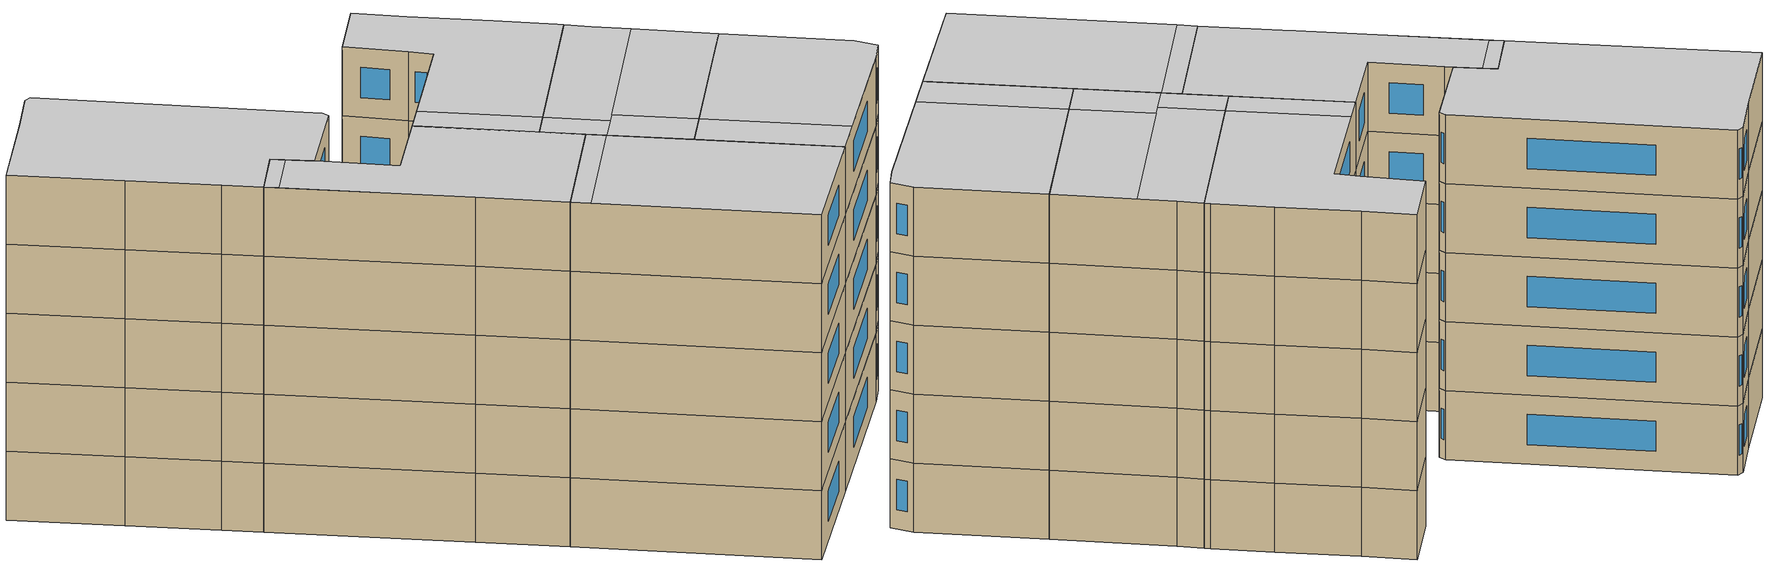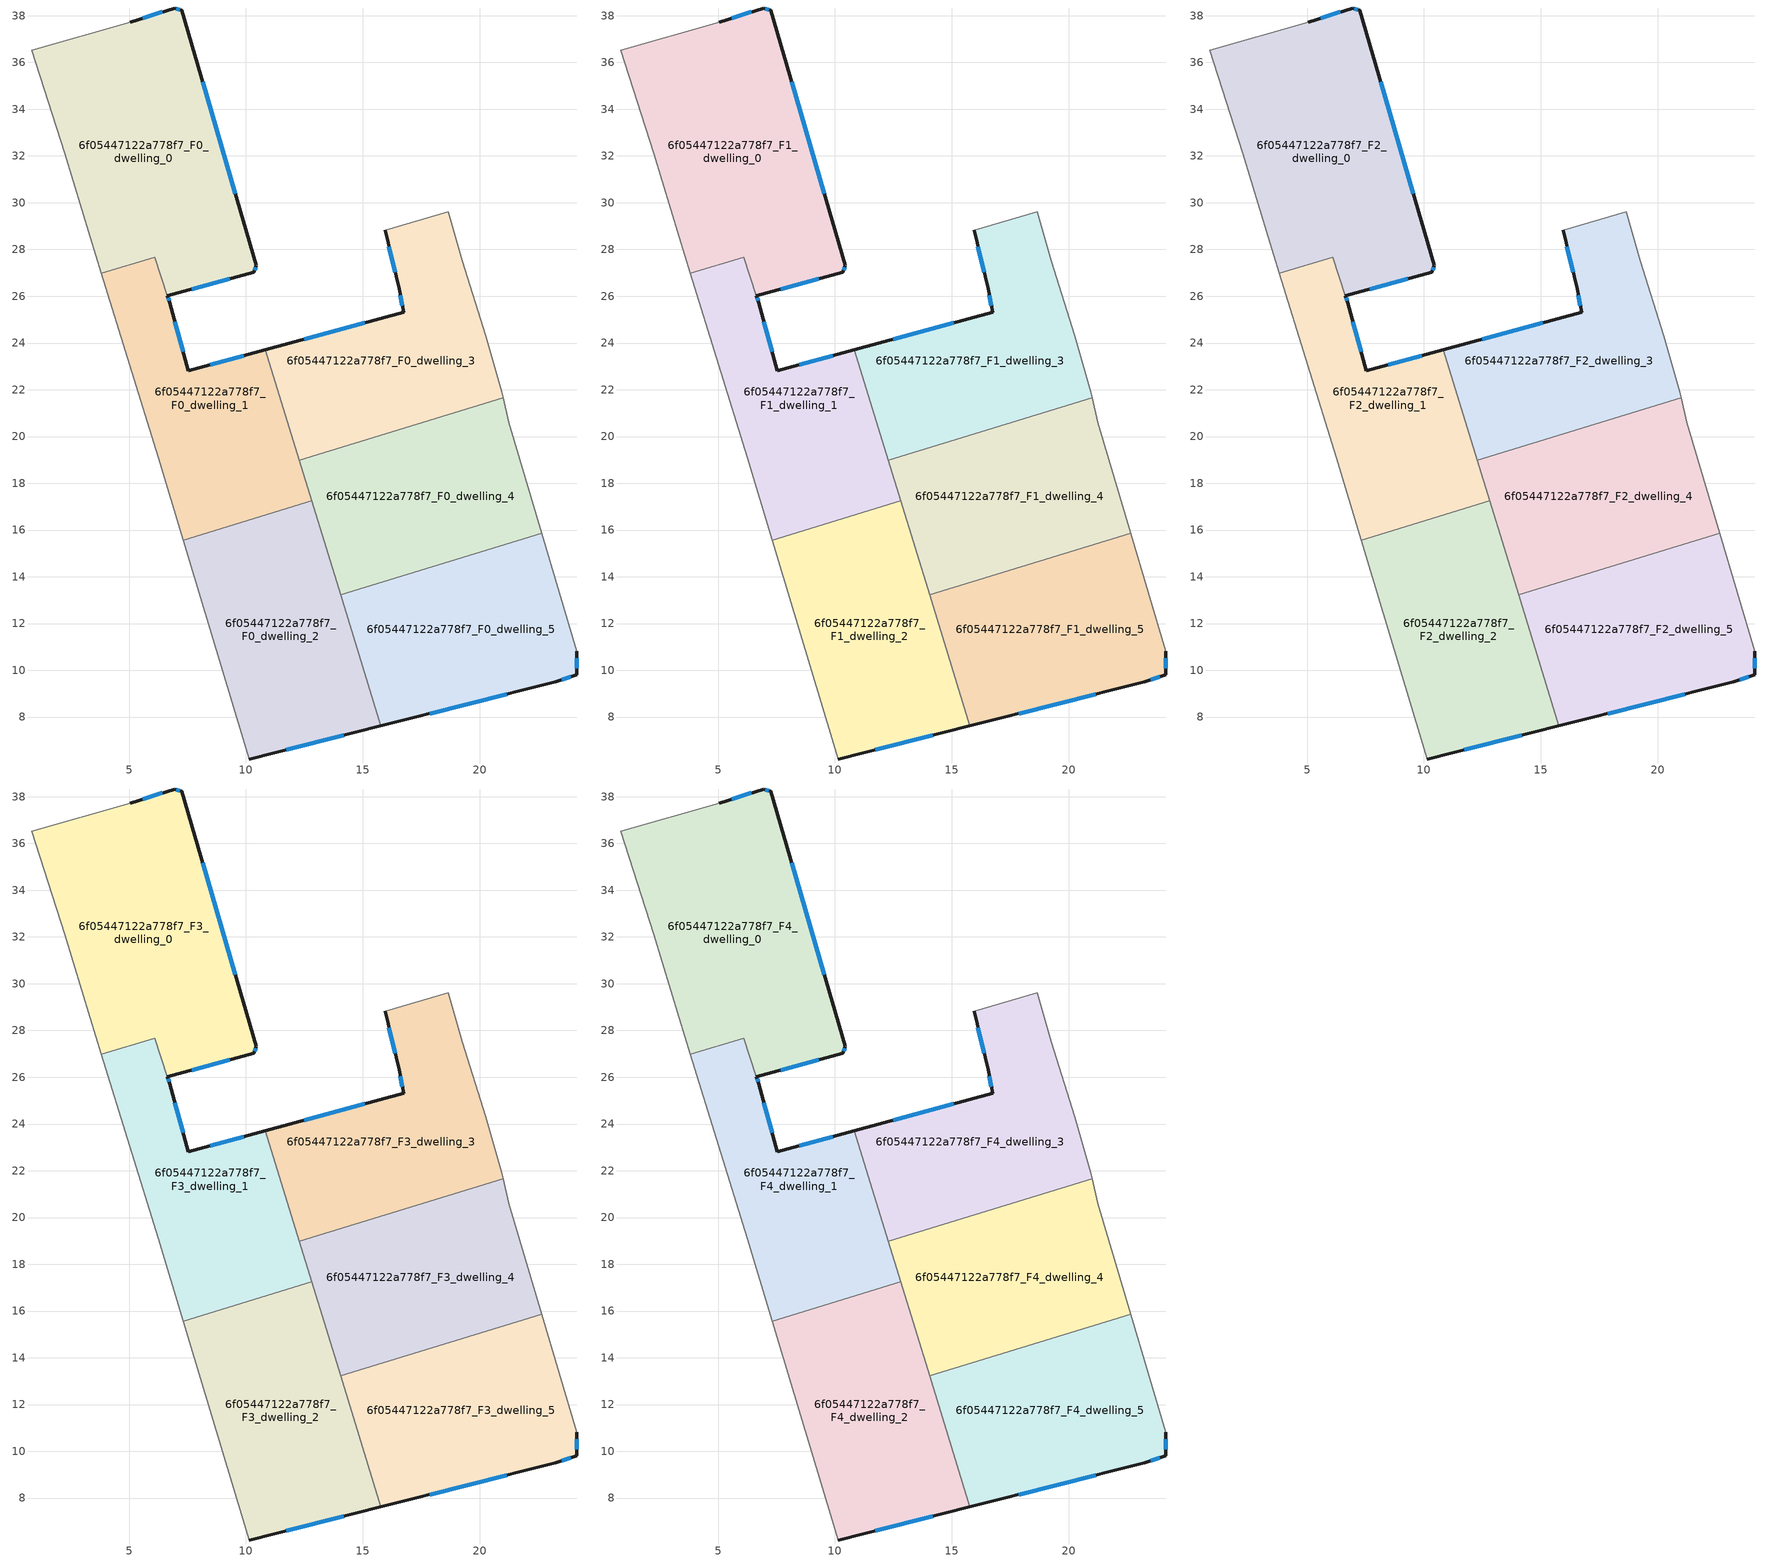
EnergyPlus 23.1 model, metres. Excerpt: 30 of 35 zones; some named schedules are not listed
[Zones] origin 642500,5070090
6f05447122a778f7_F0_dwelling_0
 floor ground (EU_floor_Construction): 7.25,38.23 10.45,27.32 10.34,27.02 6.64,26.02 6.1,27.67 3.82,26.98 3.34,28.52 2.24,32.13 0.84,36.53 5.05,37.73 6.95,38.33 z0
 wall outside (EU_wall_Construction): 6.64,26.02 10.34,27.02 10.45,27.32 7.25,38.23 6.95,38.33 5.05,37.73 z0:3
 wall adiabatic (EU_wall_Construction): 5.05,37.73 0.84,36.53 2.24,32.13 3.34,28.52 3.82,26.98 z0:3
 wall to 6f05447122a778f7_F0_dwelling_1 (EU_wall_Construction): 6.1,27.67 6.64,26.02 / 3.82,26.98 6.09,27.67 z0:3
 window (EU_Window_Construction): 6.41,38.16 5.58,37.9 / 7.16,38.26 7.03,38.3 / 9.55,30.38 8.14,35.17 / 10.37,27.11 10.42,27.24 / 7.68,26.3 9.31,26.74 z0.84:2.16
6f05447122a778f7_F0_dwelling_1
 floor ground (EU_floor_Construction): 10.84,23.71 12.82,17.26 7.31,15.57 6.24,19.12 3.82,26.98 6.09,27.67 6.74,25.72 7.54,22.82 z0
 wall outside (EU_wall_Construction): 10.84,23.71 7.54,22.82 6.74,25.72 6.65,26.02 z0:3
 wall to 6f05447122a778f7_F0_dwelling_2 (EU_wall_Construction): 7.31,15.57 12.82,17.26 z0:3
 wall adiabatic (EU_wall_Construction): 3.82,26.98 6.24,19.12 7.31,15.57 z0:3
 wall to 6f05447122a778f7_F0_dwelling_3 (EU_wall_Construction): 12.29,18.99 10.84,23.71 z0:3
 wall to 6f05447122a778f7_F0_dwelling_4 (EU_wall_Construction): 12.82,17.26 12.29,18.99 z0:3
 window (EU_Window_Construction): 9.91,23.46 8.47,23.07 / 6.71,25.8 6.67,25.93 / 7.32,23.63 6.97,24.91 z0.84:2.16
6f05447122a778f7_F0_dwelling_2
 floor ground (EU_floor_Construction): 12.82,17.26 15.77,7.62 10.14,6.21 7.31,15.57 z0
 wall outside (EU_wall_Construction): 10.14,6.21 15.77,7.62 z0:3
 wall adiabatic (EU_wall_Construction): 7.31,15.57 10.14,6.21 z0:3
 wall to 6f05447122a778f7_F0_dwelling_5 (EU_wall_Construction): 15.77,7.62 14.05,13.23 z0:3
 wall to 6f05447122a778f7_F0_dwelling_4 (EU_wall_Construction): 14.05,13.23 12.82,17.26 z0:3
 window (EU_Window_Construction): 11.72,6.6 14.19,7.23 z0.84:2.16
6f05447122a778f7_F0_dwelling_3
 floor ground (EU_floor_Construction): 18.65,29.62 19.25,27.52 20.25,24.32 20.95,21.91 21.01,21.67 12.29,18.99 10.84,23.71 16.75,25.32 16.55,26.32 15.95,28.82 z0
 wall outside (EU_wall_Construction): 15.95,28.82 16.55,26.32 16.75,25.32 10.84,23.71 z0:3
 wall adiabatic (EU_wall_Construction): 21.01,21.67 20.95,21.91 20.25,24.32 19.25,27.52 18.65,29.62 15.95,28.82 z0:3
 wall to 6f05447122a778f7_F0_dwelling_4 (EU_wall_Construction): 12.29,18.99 21.01,21.67 z0:3
 window (EU_Window_Construction): 15.09,24.87 12.49,24.16 / 16.61,26.04 16.69,25.6 / 16.12,28.12 16.38,27.02 z0.84:2.16
6f05447122a778f7_F0_dwelling_4
 floor ground (EU_floor_Construction): 21.01,21.67 21.25,20.61 22.65,15.87 14.05,13.23 12.29,18.99 z0
 wall adiabatic (EU_wall_Construction): 22.65,15.87 21.25,20.61 21.01,21.67 z0:3
 wall to 6f05447122a778f7_F0_dwelling_5 (EU_wall_Construction): 14.05,13.23 22.65,15.87 z0:3
6f05447122a778f7_F0_dwelling_5
 floor ground (EU_floor_Construction): 22.65,15.87 24.15,10.81 24.15,9.8 23.25,9.5 15.77,7.62 14.05,13.23 z0
 wall outside (EU_wall_Construction): 15.77,7.62 23.25,9.5 24.15,9.8 24.15,10.81 z0:3
 wall adiabatic (EU_wall_Construction): 24.15,10.81 22.65,15.87 z0:3
 window (EU_Window_Construction): 17.87,8.15 21.15,8.98 / 24.15,10.09 24.15,10.53 / 23.5,9.59 23.9,9.72 z0.84:2.16
6f05447122a778f7_F1_dwelling_0
 floor to 6f05447122a778f7_F0_dwelling_0 (EU_floor_Construction): 7.25,38.23 10.45,27.32 10.34,27.02 6.64,26.02 6.1,27.67 3.82,26.98 3.34,28.52 2.24,32.13 0.84,36.53 5.05,37.73 6.95,38.33 z3
 wall outside (EU_wall_Construction): 6.64,26.02 10.34,27.02 10.45,27.32 7.25,38.23 6.95,38.33 5.05,37.73 z3:6
 wall adiabatic (EU_wall_Construction): 5.05,37.73 0.84,36.53 2.24,32.13 3.34,28.52 3.82,26.98 z3:6
 wall to 6f05447122a778f7_F1_dwelling_1 (EU_wall_Construction): 6.1,27.67 6.64,26.02 / 3.82,26.98 6.09,27.67 z3:6
 window (EU_Window_Construction): 6.41,38.16 5.58,37.9 / 7.16,38.26 7.03,38.3 / 9.55,30.38 8.14,35.17 / 10.37,27.11 10.42,27.24 / 7.68,26.3 9.31,26.74 z3.84:5.16
6f05447122a778f7_F1_dwelling_1
 floor to 6f05447122a778f7_F0_dwelling_1 (EU_floor_Construction): 10.84,23.71 12.82,17.26 7.31,15.57 6.24,19.12 3.82,26.98 6.1,27.67 6.65,26.02 6.74,25.72 7.54,22.82 z3
 wall outside (EU_wall_Construction): 10.84,23.71 7.54,22.82 6.74,25.72 6.65,26.02 z3:6
 wall to 6f05447122a778f7_F1_dwelling_2 (EU_wall_Construction): 7.31,15.57 12.82,17.26 z3:6
 wall adiabatic (EU_wall_Construction): 3.82,26.98 6.24,19.12 7.31,15.57 z3:6
 wall to 6f05447122a778f7_F1_dwelling_3 (EU_wall_Construction): 12.29,18.99 10.84,23.71 z3:6
 wall to 6f05447122a778f7_F1_dwelling_4 (EU_wall_Construction): 12.82,17.26 12.29,18.99 z3:6
 window (EU_Window_Construction): 9.91,23.46 8.47,23.07 / 6.71,25.8 6.67,25.93 / 7.32,23.63 6.97,24.91 z3.84:5.16
6f05447122a778f7_F1_dwelling_2
 floor to 6f05447122a778f7_F0_dwelling_2 (EU_floor_Construction): 12.82,17.26 15.77,7.62 10.14,6.21 7.31,15.57 z3
 wall outside (EU_wall_Construction): 10.14,6.21 15.77,7.62 z3:6
 wall adiabatic (EU_wall_Construction): 7.31,15.57 10.14,6.21 z3:6
 wall to 6f05447122a778f7_F1_dwelling_5 (EU_wall_Construction): 15.77,7.62 14.05,13.23 z3:6
 wall to 6f05447122a778f7_F1_dwelling_4 (EU_wall_Construction): 14.05,13.23 12.82,17.26 z3:6
 window (EU_Window_Construction): 11.72,6.6 14.19,7.23 z3.84:5.16
6f05447122a778f7_F1_dwelling_3
 floor to 6f05447122a778f7_F0_dwelling_3 (EU_floor_Construction): 18.65,29.62 19.25,27.52 20.25,24.32 20.95,21.91 21.01,21.67 12.29,18.99 10.84,23.71 16.75,25.32 16.55,26.32 15.95,28.82 z3
 wall outside (EU_wall_Construction): 15.95,28.82 16.55,26.32 16.75,25.32 10.84,23.71 z3:6
 wall adiabatic (EU_wall_Construction): 21.01,21.67 20.95,21.91 20.25,24.32 19.25,27.52 18.65,29.62 15.95,28.82 z3:6
 wall to 6f05447122a778f7_F1_dwelling_4 (EU_wall_Construction): 12.29,18.99 21.01,21.67 z3:6
 window (EU_Window_Construction): 15.09,24.87 12.49,24.16 / 16.61,26.04 16.69,25.6 / 16.12,28.12 16.38,27.02 z3.84:5.16
6f05447122a778f7_F1_dwelling_4
 floor to 6f05447122a778f7_F0_dwelling_4 (EU_floor_Construction): 21.01,21.67 21.25,20.61 22.65,15.87 14.05,13.23 12.29,18.99 z3
 wall adiabatic (EU_wall_Construction): 22.65,15.87 21.25,20.61 21.01,21.67 z3:6
 wall to 6f05447122a778f7_F1_dwelling_5 (EU_wall_Construction): 14.05,13.23 22.65,15.87 z3:6
6f05447122a778f7_F1_dwelling_5
 floor to 6f05447122a778f7_F0_dwelling_5 (EU_floor_Construction): 22.65,15.87 24.15,10.81 24.15,9.8 23.25,9.5 15.77,7.62 14.05,13.23 z3
 wall outside (EU_wall_Construction): 15.77,7.62 23.25,9.5 24.15,9.8 24.15,10.81 z3:6
 wall adiabatic (EU_wall_Construction): 24.15,10.81 22.65,15.87 z3:6
 window (EU_Window_Construction): 17.87,8.15 21.15,8.98 / 24.15,10.09 24.15,10.53 / 23.5,9.59 23.9,9.72 z3.84:5.16
6f05447122a778f7_F2_dwelling_0
 floor to 6f05447122a778f7_F1_dwelling_0 (EU_floor_Construction): 7.25,38.23 10.45,27.32 10.34,27.02 6.64,26.02 6.1,27.67 3.82,26.98 3.34,28.52 2.24,32.13 0.84,36.53 5.05,37.73 6.95,38.33 z6
 wall outside (EU_wall_Construction): 6.64,26.02 10.34,27.02 10.45,27.32 7.25,38.23 6.95,38.33 5.05,37.73 z6:9
 wall adiabatic (EU_wall_Construction): 5.05,37.73 0.84,36.53 2.24,32.13 3.34,28.52 3.82,26.98 z6:9
 wall to 6f05447122a778f7_F2_dwelling_1 (EU_wall_Construction): 6.1,27.67 6.64,26.02 / 3.82,26.98 6.09,27.67 z6:9
 window (EU_Window_Construction): 6.41,38.16 5.58,37.9 / 7.16,38.26 7.03,38.3 / 9.55,30.38 8.14,35.17 / 10.37,27.11 10.42,27.24 / 7.68,26.3 9.31,26.74 z6.84:8.16
6f05447122a778f7_F2_dwelling_1
 floor to 6f05447122a778f7_F1_dwelling_1 (EU_floor_Construction): 10.84,23.71 12.82,17.26 7.31,15.57 6.24,19.12 3.82,26.98 6.1,27.67 6.65,26.02 6.74,25.72 7.54,22.82 z6
 wall outside (EU_wall_Construction): 10.84,23.71 7.54,22.82 6.74,25.72 6.65,26.02 z6:9
 wall to 6f05447122a778f7_F2_dwelling_2 (EU_wall_Construction): 7.31,15.57 12.82,17.26 z6:9
 wall adiabatic (EU_wall_Construction): 3.82,26.98 6.24,19.12 7.31,15.57 z6:9
 wall to 6f05447122a778f7_F2_dwelling_3 (EU_wall_Construction): 12.29,18.99 10.84,23.71 z6:9
 wall to 6f05447122a778f7_F2_dwelling_4 (EU_wall_Construction): 12.82,17.26 12.29,18.99 z6:9
 window (EU_Window_Construction): 9.91,23.46 8.47,23.07 / 6.71,25.8 6.67,25.93 / 7.32,23.63 6.97,24.91 z6.84:8.16
6f05447122a778f7_F2_dwelling_2
 floor to 6f05447122a778f7_F1_dwelling_2 (EU_floor_Construction): 12.82,17.26 15.77,7.62 10.14,6.21 7.31,15.57 z6
 wall outside (EU_wall_Construction): 10.14,6.21 15.77,7.62 z6:9
 wall adiabatic (EU_wall_Construction): 7.31,15.57 10.14,6.21 z6:9
 wall to 6f05447122a778f7_F2_dwelling_5 (EU_wall_Construction): 15.77,7.62 14.05,13.23 z6:9
 wall to 6f05447122a778f7_F2_dwelling_4 (EU_wall_Construction): 14.05,13.23 12.82,17.26 z6:9
 window (EU_Window_Construction): 11.72,6.6 14.19,7.23 z6.84:8.16
6f05447122a778f7_F2_dwelling_3
 floor to 6f05447122a778f7_F1_dwelling_3 (EU_floor_Construction): 18.65,29.62 19.25,27.52 20.25,24.32 20.95,21.91 21.01,21.67 12.29,18.99 10.84,23.71 16.75,25.32 16.55,26.32 15.95,28.82 z6
 wall outside (EU_wall_Construction): 15.95,28.82 16.55,26.32 16.75,25.32 10.84,23.71 z6:9
 wall adiabatic (EU_wall_Construction): 21.01,21.67 20.95,21.91 20.25,24.32 19.25,27.52 18.65,29.62 15.95,28.82 z6:9
 wall to 6f05447122a778f7_F2_dwelling_4 (EU_wall_Construction): 12.29,18.99 21.01,21.67 z6:9
 window (EU_Window_Construction): 15.09,24.87 12.49,24.16 / 16.61,26.04 16.69,25.6 / 16.12,28.12 16.38,27.02 z6.84:8.16
6f05447122a778f7_F2_dwelling_4
 floor to 6f05447122a778f7_F1_dwelling_4 (EU_floor_Construction): 21.01,21.67 21.25,20.61 22.65,15.87 14.05,13.23 12.29,18.99 z6
 wall adiabatic (EU_wall_Construction): 22.65,15.87 21.25,20.61 21.01,21.67 z6:9
 wall to 6f05447122a778f7_F2_dwelling_5 (EU_wall_Construction): 14.05,13.23 22.65,15.87 z6:9
6f05447122a778f7_F2_dwelling_5
 floor to 6f05447122a778f7_F1_dwelling_5 (EU_floor_Construction): 22.65,15.87 24.15,10.81 24.15,9.8 23.25,9.5 15.77,7.62 14.05,13.23 z6
 wall outside (EU_wall_Construction): 15.77,7.62 23.25,9.5 24.15,9.8 24.15,10.81 z6:9
 wall adiabatic (EU_wall_Construction): 24.15,10.81 22.65,15.87 z6:9
 window (EU_Window_Construction): 17.87,8.15 21.15,8.98 / 24.15,10.09 24.15,10.53 / 23.5,9.59 23.9,9.72 z6.84:8.16
6f05447122a778f7_F3_dwelling_0
 floor to 6f05447122a778f7_F2_dwelling_0 (EU_floor_Construction): 7.25,38.23 10.45,27.32 10.34,27.02 6.64,26.02 6.1,27.67 3.82,26.98 3.34,28.52 2.24,32.13 0.84,36.53 5.05,37.73 6.95,38.33 z9
 wall outside (EU_wall_Construction): 6.64,26.02 10.34,27.02 10.45,27.32 7.25,38.23 6.95,38.33 5.05,37.73 z9:12
 wall adiabatic (EU_wall_Construction): 5.05,37.73 0.84,36.53 2.24,32.13 3.34,28.52 3.82,26.98 z9:12
 wall to 6f05447122a778f7_F3_dwelling_1 (EU_wall_Construction): 6.1,27.67 6.64,26.02 / 3.82,26.98 6.09,27.67 z9:12
 window (EU_Window_Construction): 6.41,38.16 5.58,37.9 / 7.16,38.26 7.03,38.3 / 9.55,30.38 8.14,35.17 / 10.37,27.11 10.42,27.24 / 7.68,26.3 9.31,26.74 z9.84:11.16
6f05447122a778f7_F3_dwelling_1
 floor to 6f05447122a778f7_F2_dwelling_1 (EU_floor_Construction): 10.84,23.71 12.82,17.26 7.31,15.57 6.24,19.12 3.82,26.98 6.1,27.67 6.65,26.02 6.74,25.72 7.54,22.82 z9
 wall outside (EU_wall_Construction): 10.84,23.71 7.54,22.82 6.74,25.72 6.65,26.02 z9:12
 wall to 6f05447122a778f7_F3_dwelling_2 (EU_wall_Construction): 7.31,15.57 12.82,17.26 z9:12
 wall adiabatic (EU_wall_Construction): 3.82,26.98 6.24,19.12 7.31,15.57 z9:12
 wall to 6f05447122a778f7_F3_dwelling_3 (EU_wall_Construction): 12.29,18.99 10.84,23.71 z9:12
 wall to 6f05447122a778f7_F3_dwelling_4 (EU_wall_Construction): 12.82,17.26 12.29,18.99 z9:12
 window (EU_Window_Construction): 9.91,23.46 8.47,23.07 / 6.71,25.8 6.67,25.93 / 7.32,23.63 6.97,24.91 z9.84:11.16
6f05447122a778f7_F3_dwelling_2
 floor to 6f05447122a778f7_F2_dwelling_2 (EU_floor_Construction): 12.82,17.26 15.77,7.62 10.14,6.21 7.31,15.57 z9
 wall outside (EU_wall_Construction): 10.14,6.21 15.77,7.62 z9:12
 wall adiabatic (EU_wall_Construction): 7.31,15.57 10.14,6.21 z9:12
 wall to 6f05447122a778f7_F3_dwelling_5 (EU_wall_Construction): 15.77,7.62 14.05,13.23 z9:12
 wall to 6f05447122a778f7_F3_dwelling_4 (EU_wall_Construction): 14.05,13.23 12.82,17.26 z9:12
 window (EU_Window_Construction): 11.72,6.6 14.19,7.23 z9.84:11.16
6f05447122a778f7_F3_dwelling_3
 floor to 6f05447122a778f7_F2_dwelling_3 (EU_floor_Construction): 18.65,29.62 19.25,27.52 20.25,24.32 20.95,21.91 21.01,21.67 12.29,18.99 10.84,23.71 16.75,25.32 16.55,26.32 15.95,28.82 z9
 wall outside (EU_wall_Construction): 15.95,28.82 16.55,26.32 16.75,25.32 10.84,23.71 z9:12
 wall adiabatic (EU_wall_Construction): 21.01,21.67 20.95,21.91 20.25,24.32 19.25,27.52 18.65,29.62 15.95,28.82 z9:12
 wall to 6f05447122a778f7_F3_dwelling_4 (EU_wall_Construction): 12.29,18.99 21.01,21.67 z9:12
 window (EU_Window_Construction): 15.09,24.87 12.49,24.16 / 16.61,26.04 16.69,25.6 / 16.12,28.12 16.38,27.02 z9.84:11.16
6f05447122a778f7_F3_dwelling_4
 floor to 6f05447122a778f7_F2_dwelling_4 (EU_floor_Construction): 21.01,21.67 21.25,20.61 22.65,15.87 14.05,13.23 12.29,18.99 z9
 wall adiabatic (EU_wall_Construction): 22.65,15.87 21.25,20.61 21.01,21.67 z9:12
 wall to 6f05447122a778f7_F3_dwelling_5 (EU_wall_Construction): 14.05,13.23 22.65,15.87 z9:12
6f05447122a778f7_F3_dwelling_5
 floor to 6f05447122a778f7_F2_dwelling_5 (EU_floor_Construction): 22.65,15.87 24.15,10.81 24.15,9.8 23.25,9.5 15.77,7.62 14.05,13.23 z9
 wall outside (EU_wall_Construction): 15.77,7.62 23.25,9.5 24.15,9.8 24.15,10.81 z9:12
 wall adiabatic (EU_wall_Construction): 24.15,10.81 22.65,15.87 z9:12
 window (EU_Window_Construction): 17.87,8.15 21.15,8.98 / 24.15,10.09 24.15,10.53 / 23.5,9.59 23.9,9.72 z9.84:11.16
6f05447122a778f7_F4_dwelling_0
 floor to 6f05447122a778f7_F3_dwelling_0 (EU_floor_Construction): 7.25,38.23 10.45,27.32 10.34,27.02 6.64,26.02 6.1,27.67 3.82,26.98 3.34,28.52 2.24,32.13 0.84,36.53 5.05,37.73 6.95,38.33 z12
 wall outside (EU_wall_Construction): 6.64,26.02 10.34,27.02 10.45,27.32 7.25,38.23 6.95,38.33 5.05,37.73 z12:15
 wall adiabatic (EU_wall_Construction): 5.05,37.73 0.84,36.53 2.24,32.13 3.34,28.52 3.82,26.98 z12:15
 wall to 6f05447122a778f7_F4_dwelling_1 (EU_wall_Construction): 6.1,27.67 6.64,26.02 / 3.82,26.98 6.09,27.67 z12:15
 window (EU_Window_Construction): 6.41,38.16 5.58,37.9 / 7.16,38.26 7.03,38.3 / 9.55,30.38 8.14,35.17 / 10.37,27.11 10.42,27.24 / 7.68,26.3 9.31,26.74 z12.84:14.16
 ceiling to 6f05447122a778f7_F5_dwelling_0 (EU_floor_Construction): 10.34,27.02 10.45,27.32 7.25,38.23 6.95,38.33 5.05,37.73 0.84,36.53 2.24,32.13 3.34,28.52 3.82,26.98 6.1,27.67 6.64,26.02 z15
6f05447122a778f7_F4_dwelling_1
 floor to 6f05447122a778f7_F3_dwelling_1 (EU_floor_Construction): 10.84,23.71 12.82,17.26 7.31,15.57 6.24,19.12 3.82,26.98 6.1,27.67 6.65,26.02 6.74,25.72 7.54,22.82 z12
 wall outside (EU_wall_Construction): 10.84,23.71 7.54,22.82 6.74,25.72 6.65,26.02 z12:15
 wall to 6f05447122a778f7_F4_dwelling_2 (EU_wall_Construction): 7.31,15.57 12.82,17.26 z12:15
 wall adiabatic (EU_wall_Construction): 3.82,26.98 6.24,19.12 7.31,15.57 z12:15
 wall to 6f05447122a778f7_F4_dwelling_3 (EU_wall_Construction): 12.29,18.99 10.84,23.71 z12:15
 wall to 6f05447122a778f7_F4_dwelling_4 (EU_wall_Construction): 12.82,17.26 12.29,18.99 z12:15
 window (EU_Window_Construction): 9.91,23.46 8.47,23.07 / 6.71,25.8 6.67,25.93 / 7.32,23.63 6.97,24.91 z12.84:14.16
 ceiling to 6f05447122a778f7_F5_dwelling_2 (EU_floor_Construction): 12.82,17.26 10.84,23.71 7.54,22.82 6.74,25.72 6.28,27.1 4,26.4 6.21,19.22 6.24,19.12 7.31,15.57 z15
 ceiling to 6f05447122a778f7_F5_dwelling_0 (EU_floor_Construction): 6.28,27.1 6.1,27.67 3.82,26.98 4,26.4 z15
6f05447122a778f7_F4_dwelling_2
 floor to 6f05447122a778f7_F3_dwelling_2 (EU_floor_Construction): 12.82,17.26 15.77,7.62 10.14,6.21 7.31,15.57 z12
 wall outside (EU_wall_Construction): 10.14,6.21 15.77,7.62 z12:15
 wall adiabatic (EU_wall_Construction): 7.31,15.57 10.14,6.21 z12:15
 wall to 6f05447122a778f7_F4_dwelling_5 (EU_wall_Construction): 15.77,7.62 14.05,13.23 z12:15
 wall to 6f05447122a778f7_F4_dwelling_4 (EU_wall_Construction): 14.05,13.23 12.82,17.26 z12:15
 window (EU_Window_Construction): 11.72,6.6 14.19,7.23 z12.84:14.16
 ceiling to 6f05447122a778f7_F5_dwelling_4 (EU_floor_Construction): 15.77,7.62 13.06,16.48 7.55,14.79 10.14,6.21 z15
 ceiling to 6f05447122a778f7_F5_dwelling_2 (EU_floor_Construction): 13.06,16.48 12.82,17.26 7.31,15.57 7.55,14.79 z15
6f05447122a778f7_F4_dwelling_3
 floor to 6f05447122a778f7_F3_dwelling_3 (EU_floor_Construction): 18.65,29.62 19.25,27.52 20.25,24.32 20.95,21.91 21.01,21.67 12.29,18.99 10.84,23.71 16.75,25.32 16.55,26.32 15.95,28.82 z12
 wall outside (EU_wall_Construction): 15.95,28.82 16.55,26.32 16.75,25.32 10.84,23.71 z12:15
 wall adiabatic (EU_wall_Construction): 21.01,21.67 20.95,21.91 20.25,24.32 19.25,27.52 18.65,29.62 15.95,28.82 z12:15
 wall to 6f05447122a778f7_F4_dwelling_4 (EU_wall_Construction): 12.29,18.99 21.01,21.67 z12:15
 window (EU_Window_Construction): 15.09,24.87 12.49,24.16 / 16.61,26.04 16.69,25.6 / 16.12,28.12 16.38,27.02 z12.84:14.16
 ceiling to 6f05447122a778f7_F5_dwelling_1 (EU_floor_Construction): 21.01,21.66 20.95,21.91 20.25,24.32 19.25,27.52 18.65,29.62 15.95,28.82 16.55,26.32 16.75,25.32 12.04,24.04 13.48,19.35 z15
 ceiling to 6f05447122a778f7_F5_dwelling_2 (EU_floor_Construction): 13.48,19.35 12.04,24.04 10.84,23.71 12.29,18.99 z15
6f05447122a778f7_F4_dwelling_4
 floor to 6f05447122a778f7_F3_dwelling_4 (EU_floor_Construction): 21.01,21.67 21.25,20.61 22.65,15.87 14.05,13.23 12.29,18.99 z12
 wall adiabatic (EU_wall_Construction): 22.65,15.87 21.25,20.61 21.01,21.67 z12:15
 wall to 6f05447122a778f7_F4_dwelling_5 (EU_wall_Construction): 14.05,13.23 22.65,15.87 z12:15
 ceiling to 6f05447122a778f7_F5_dwelling_3 (EU_floor_Construction): 22.65,15.87 21.69,19.12 14.72,16.99 15.71,13.74 z15
 ceiling to 6f05447122a778f7_F5_dwelling_1 (EU_floor_Construction): 21.69,19.12 21.25,20.61 21.01,21.66 13.48,19.35 14.25,16.84 z15
 ceiling to 6f05447122a778f7_F5_dwelling_2 (EU_floor_Construction): 14.25,16.84 13.48,19.35 12.29,18.99 13.06,16.48 z15
 ceiling adiabatic (EU_roof_Construction): 15.71,13.74 14.72,16.99 13.06,16.48 14.05,13.23 z15
6f05447122a778f7_F4_dwelling_5
 floor to 6f05447122a778f7_F3_dwelling_5 (EU_floor_Construction): 22.65,15.87 24.15,10.81 24.15,9.8 23.25,9.5 15.77,7.62 14.05,13.23 z12
 wall outside (EU_wall_Construction): 15.77,7.62 23.25,9.5 24.15,9.8 24.15,10.81 z12:15
 wall adiabatic (EU_wall_Construction): 24.15,10.81 22.65,15.87 z12:15
 window (EU_Window_Construction): 17.87,8.15 21.15,8.98 / 24.15,10.09 24.15,10.53 / 23.5,9.59 23.9,9.72 z12.84:14.16
 ceiling to 6f05447122a778f7_F5_dwelling_3 (EU_floor_Construction): 23.25,9.5 24.15,9.8 24.15,10.81 22.65,15.87 15.71,13.74 17.46,8.05 z15
 ceiling to 6f05447122a778f7_F5_dwelling_4 (EU_floor_Construction): 17.46,8.05 15.71,13.74 14.05,13.23 15.77,7.62 z15
[Building]
EU S2 Campaign: North Axis=0; Terrain=City; Solar Distribution=FullExterior
[Site:Location]
Lyon-Bron: Latitude=45.75; Longitude=5; Time Zone=1; Elevation=198
[SizingPeriod:WeatherFileDays]
AnnualSizingPeriod: Begin Month=1; Begin Day of Month=1; End Month=12; End Day of Month=31; Day of Week for Start Day=Monday; Use Weather File Daylight Saving Period=No; Use Weather File Rain and Snow Indicators=No
[MATERIAL]
EU_InternalMass_Material: Roughness=MediumRough; Thickness=0.1; Conductivity=1; Density=1800; Specific Heat=900; Thermal Absorptance=0.9; Solar Absorptance=0.7; Visible Absorptance=0.7
[MATERIAL:NOMASS] Roughness=MediumRough; Thermal Absorptance=0.9; Solar Absorptance=0.7; Visible Absorptance=0.7
Name | Thermal Resistance
EU_wall_NoMass | 0.776494
EU_roof_NoMass | 0.486893
EU_floor_NoMass | 0.421597
[WINDOWMATERIAL:SIMPLEGLAZINGSYSTEM]
EU_Window_SimpleGlazing: UFactor=4.24961; Solar Heat Gain Coefficient=0.83; Visible Transmittance=0.83
[CONSTRUCTION]
EU_wall_Construction: EU_wall_NoMass
EU_roof_Construction: EU_roof_NoMass
EU_floor_Construction: EU_floor_NoMass
EU_Window_Construction: EU_Window_SimpleGlazing
EU_InternalMass_Construction: EU_InternalMass_Material
[ZONE] Type=1; Multiplier=1; Ceiling Height=autocalculate; Floor Area=autocalculate; Part of Total Floor Area=Yes
Name | Volume
6f05447122a778f7_F0_dwelling_0; 6f05447122a778f7_F1_dwelling_0; 6f05447122a778f7_F2_dwelling_0; 6f05447122a778f7_F3_dwelling_0; 6f05447122a778f7_F4_dwelling_0 | 216.76
6f05447122a778f7_F0_dwelling_1 | 154.07
6f05447122a778f7_F1_dwelling_1; 6f05447122a778f7_F2_dwelling_1; 6f05447122a778f7_F3_dwelling_1; 6f05447122a778f7_F4_dwelling_1 | 154.084
6f05447122a778f7_F0_dwelling_2; 6f05447122a778f7_F1_dwelling_2; 6f05447122a778f7_F2_dwelling_2; 6f05447122a778f7_F3_dwelling_2; 6f05447122a778f7_F4_dwelling_2 | 172.174
6f05447122a778f7_F0_dwelling_3; 6f05447122a778f7_F1_dwelling_3; 6f05447122a778f7_F2_dwelling_3; 6f05447122a778f7_F3_dwelling_3; 6f05447122a778f7_F4_dwelling_3 | 163.307
6f05447122a778f7_F0_dwelling_4; 6f05447122a778f7_F1_dwelling_4; 6f05447122a778f7_F2_dwelling_4; 6f05447122a778f7_F3_dwelling_4; 6f05447122a778f7_F4_dwelling_4 | 163.281
6f05447122a778f7_F0_dwelling_5; 6f05447122a778f7_F1_dwelling_5; 6f05447122a778f7_F2_dwelling_5; 6f05447122a778f7_F3_dwelling_5; 6f05447122a778f7_F4_dwelling_5 | 163.319
[INTERNALMASS] Construction=EU_InternalMass_Construction
Name | Zone or ZoneList | Surface Area
6f05447122a778f7_F0_dwelling_0_EU_InternalMass | 6f05447122a778f7_F0_dwelling_0 | 72.2529
6f05447122a778f7_F0_dwelling_1_EU_InternalMass | 6f05447122a778f7_F0_dwelling_1 | 51.3618
6f05447122a778f7_F0_dwelling_2_EU_InternalMass | 6f05447122a778f7_F0_dwelling_2 | 57.3912
6f05447122a778f7_F0_dwelling_3_EU_InternalMass | 6f05447122a778f7_F0_dwelling_3 | 54.4361
6f05447122a778f7_F0_dwelling_4_EU_InternalMass | 6f05447122a778f7_F0_dwelling_4 | 54.4268
6f05447122a778f7_F0_dwelling_5_EU_InternalMass | 6f05447122a778f7_F0_dwelling_5 | 54.4398
6f05447122a778f7_F1_dwelling_0_EU_InternalMass | 6f05447122a778f7_F1_dwelling_0 | 72.2529
6f05447122a778f7_F1_dwelling_1_EU_InternalMass | 6f05447122a778f7_F1_dwelling_1 | 51.3618
6f05447122a778f7_F1_dwelling_2_EU_InternalMass | 6f05447122a778f7_F1_dwelling_2 | 57.3912
6f05447122a778f7_F1_dwelling_3_EU_InternalMass | 6f05447122a778f7_F1_dwelling_3 | 54.4361
6f05447122a778f7_F1_dwelling_4_EU_InternalMass | 6f05447122a778f7_F1_dwelling_4 | 54.4268
6f05447122a778f7_F1_dwelling_5_EU_InternalMass | 6f05447122a778f7_F1_dwelling_5 | 54.4398
6f05447122a778f7_F2_dwelling_0_EU_InternalMass | 6f05447122a778f7_F2_dwelling_0 | 72.2529
6f05447122a778f7_F2_dwelling_1_EU_InternalMass | 6f05447122a778f7_F2_dwelling_1 | 51.3618
6f05447122a778f7_F2_dwelling_2_EU_InternalMass | 6f05447122a778f7_F2_dwelling_2 | 57.3912
6f05447122a778f7_F2_dwelling_3_EU_InternalMass | 6f05447122a778f7_F2_dwelling_3 | 54.4361
6f05447122a778f7_F2_dwelling_4_EU_InternalMass | 6f05447122a778f7_F2_dwelling_4 | 54.4268
6f05447122a778f7_F2_dwelling_5_EU_InternalMass | 6f05447122a778f7_F2_dwelling_5 | 54.4398
6f05447122a778f7_F3_dwelling_0_EU_InternalMass | 6f05447122a778f7_F3_dwelling_0 | 72.2529
6f05447122a778f7_F3_dwelling_1_EU_InternalMass | 6f05447122a778f7_F3_dwelling_1 | 51.3618
6f05447122a778f7_F3_dwelling_2_EU_InternalMass | 6f05447122a778f7_F3_dwelling_2 | 57.3912
6f05447122a778f7_F3_dwelling_3_EU_InternalMass | 6f05447122a778f7_F3_dwelling_3 | 54.4361
6f05447122a778f7_F3_dwelling_4_EU_InternalMass | 6f05447122a778f7_F3_dwelling_4 | 54.4268
6f05447122a778f7_F3_dwelling_5_EU_InternalMass | 6f05447122a778f7_F3_dwelling_5 | 54.4398
6f05447122a778f7_F4_dwelling_0_EU_InternalMass | 6f05447122a778f7_F4_dwelling_0 | 72.2529
6f05447122a778f7_F4_dwelling_1_EU_InternalMass | 6f05447122a778f7_F4_dwelling_1 | 51.3618
6f05447122a778f7_F4_dwelling_2_EU_InternalMass | 6f05447122a778f7_F4_dwelling_2 | 57.3912
6f05447122a778f7_F4_dwelling_3_EU_InternalMass | 6f05447122a778f7_F4_dwelling_3 | 54.4361
6f05447122a778f7_F4_dwelling_4_EU_InternalMass | 6f05447122a778f7_F4_dwelling_4 | 54.4268
6f05447122a778f7_F4_dwelling_5_EU_InternalMass | 6f05447122a778f7_F4_dwelling_5 | 54.4398
[OTHEREQUIPMENT] Fuel Type=Electricity; Design Level Calculation Method=Watts/Area; Power per Zone Floor Area=1; Fraction Latent=0; Fraction Radiant=0; Fraction Lost=0; Carbon Dioxide Generation Rate=0; EndUse Subcategory=EU_Step8_InternalGains
Name | Zone or ZoneList or Space or SpaceList | Schedule
EU_Step8_InternalGain_6f05447122a778f7_F0_dwelling_0_f000 | 6f05447122a778f7_F0_dwelling_0 | EU_Step8_GainSchedule_6f05447122a778f7_F0_dwelling_0_f000
EU_Step8_InternalGain_6f05447122a778f7_F0_dwelling_1_f000 | 6f05447122a778f7_F0_dwelling_1 | EU_Step8_GainSchedule_6f05447122a778f7_F0_dwelling_1_f000
EU_Step8_InternalGain_6f05447122a778f7_F0_dwelling_2_f000 | 6f05447122a778f7_F0_dwelling_2 | EU_Step8_GainSchedule_6f05447122a778f7_F0_dwelling_2_f000
EU_Step8_InternalGain_6f05447122a778f7_F0_dwelling_3_f000 | 6f05447122a778f7_F0_dwelling_3 | EU_Step8_GainSchedule_6f05447122a778f7_F0_dwelling_3_f000
EU_Step8_InternalGain_6f05447122a778f7_F0_dwelling_4_f000 | 6f05447122a778f7_F0_dwelling_4 | EU_Step8_GainSchedule_6f05447122a778f7_F0_dwelling_4_f000
EU_Step8_InternalGain_6f05447122a778f7_F0_dwelling_5_f000 | 6f05447122a778f7_F0_dwelling_5 | EU_Step8_GainSchedule_6f05447122a778f7_F0_dwelling_5_f000
EU_Step8_InternalGain_6f05447122a778f7_F1_dwelling_0_f000 | 6f05447122a778f7_F1_dwelling_0 | EU_Step8_GainSchedule_6f05447122a778f7_F1_dwelling_0_f000
EU_Step8_InternalGain_6f05447122a778f7_F1_dwelling_1_f000 | 6f05447122a778f7_F1_dwelling_1 | EU_Step8_GainSchedule_6f05447122a778f7_F1_dwelling_1_f000
EU_Step8_InternalGain_6f05447122a778f7_F1_dwelling_2_f000 | 6f05447122a778f7_F1_dwelling_2 | EU_Step8_GainSchedule_6f05447122a778f7_F1_dwelling_2_f000
EU_Step8_InternalGain_6f05447122a778f7_F1_dwelling_3_f000 | 6f05447122a778f7_F1_dwelling_3 | EU_Step8_GainSchedule_6f05447122a778f7_F1_dwelling_3_f000
EU_Step8_InternalGain_6f05447122a778f7_F1_dwelling_4_f000 | 6f05447122a778f7_F1_dwelling_4 | EU_Step8_GainSchedule_6f05447122a778f7_F1_dwelling_4_f000
EU_Step8_InternalGain_6f05447122a778f7_F1_dwelling_5_f000 | 6f05447122a778f7_F1_dwelling_5 | EU_Step8_GainSchedule_6f05447122a778f7_F1_dwelling_5_f000
EU_Step8_InternalGain_6f05447122a778f7_F2_dwelling_0_f000 | 6f05447122a778f7_F2_dwelling_0 | EU_Step8_GainSchedule_6f05447122a778f7_F2_dwelling_0_f000
EU_Step8_InternalGain_6f05447122a778f7_F2_dwelling_1_f000 | 6f05447122a778f7_F2_dwelling_1 | EU_Step8_GainSchedule_6f05447122a778f7_F2_dwelling_1_f000
EU_Step8_InternalGain_6f05447122a778f7_F2_dwelling_2_f000 | 6f05447122a778f7_F2_dwelling_2 | EU_Step8_GainSchedule_6f05447122a778f7_F2_dwelling_2_f000
EU_Step8_InternalGain_6f05447122a778f7_F2_dwelling_3_f000 | 6f05447122a778f7_F2_dwelling_3 | EU_Step8_GainSchedule_6f05447122a778f7_F2_dwelling_3_f000
EU_Step8_InternalGain_6f05447122a778f7_F2_dwelling_4_f000 | 6f05447122a778f7_F2_dwelling_4 | EU_Step8_GainSchedule_6f05447122a778f7_F2_dwelling_4_f000
EU_Step8_InternalGain_6f05447122a778f7_F2_dwelling_5_f000 | 6f05447122a778f7_F2_dwelling_5 | EU_Step8_GainSchedule_6f05447122a778f7_F2_dwelling_5_f000
EU_Step8_InternalGain_6f05447122a778f7_F3_dwelling_0_f000 | 6f05447122a778f7_F3_dwelling_0 | EU_Step8_GainSchedule_6f05447122a778f7_F3_dwelling_0_f000
EU_Step8_InternalGain_6f05447122a778f7_F3_dwelling_1_f000 | 6f05447122a778f7_F3_dwelling_1 | EU_Step8_GainSchedule_6f05447122a778f7_F3_dwelling_1_f000
EU_Step8_InternalGain_6f05447122a778f7_F3_dwelling_2_f000 | 6f05447122a778f7_F3_dwelling_2 | EU_Step8_GainSchedule_6f05447122a778f7_F3_dwelling_2_f000
EU_Step8_InternalGain_6f05447122a778f7_F3_dwelling_3_f000 | 6f05447122a778f7_F3_dwelling_3 | EU_Step8_GainSchedule_6f05447122a778f7_F3_dwelling_3_f000
EU_Step8_InternalGain_6f05447122a778f7_F3_dwelling_4_f000 | 6f05447122a778f7_F3_dwelling_4 | EU_Step8_GainSchedule_6f05447122a778f7_F3_dwelling_4_f000
EU_Step8_InternalGain_6f05447122a778f7_F3_dwelling_5_f000 | 6f05447122a778f7_F3_dwelling_5 | EU_Step8_GainSchedule_6f05447122a778f7_F3_dwelling_5_f000
EU_Step8_InternalGain_6f05447122a778f7_F4_dwelling_0_f000 | 6f05447122a778f7_F4_dwelling_0 | EU_Step8_GainSchedule_6f05447122a778f7_F4_dwelling_0_f000
EU_Step8_InternalGain_6f05447122a778f7_F4_dwelling_1_f000 | 6f05447122a778f7_F4_dwelling_1 | EU_Step8_GainSchedule_6f05447122a778f7_F4_dwelling_1_f000
EU_Step8_InternalGain_6f05447122a778f7_F4_dwelling_2_f000 | 6f05447122a778f7_F4_dwelling_2 | EU_Step8_GainSchedule_6f05447122a778f7_F4_dwelling_2_f000
EU_Step8_InternalGain_6f05447122a778f7_F4_dwelling_3_f000 | 6f05447122a778f7_F4_dwelling_3 | EU_Step8_GainSchedule_6f05447122a778f7_F4_dwelling_3_f000
EU_Step8_InternalGain_6f05447122a778f7_F4_dwelling_4_f000 | 6f05447122a778f7_F4_dwelling_4 | EU_Step8_GainSchedule_6f05447122a778f7_F4_dwelling_4_f000
EU_Step8_InternalGain_6f05447122a778f7_F4_dwelling_5_f000 | 6f05447122a778f7_F4_dwelling_5 | EU_Step8_GainSchedule_6f05447122a778f7_F4_dwelling_5_f000
[ZONEVENTILATION:DESIGNFLOWRATE] Schedule=EU_AlwaysOn; Design Flow Rate Calculation Method=AirChanges/Hour; Air Changes per Hour=0.693814; Ventilation Type=Natural; Fan Pressure Rise=0; Fan Total Efficiency=1; Constant Term Coefficient=1; Temperature Term Coefficient=0; Velocity Term Coefficient=0; Velocity Squared Term Coefficient=0; Minimum Indoor Temperature=-100; Maximum Indoor Temperature=100; Delta Temperature=-100; Minimum Outdoor Temperature=-100; Maximum Outdoor Temperature=100; Maximum Wind Speed=40
Name | Zone or ZoneList or Space or SpaceList
EU_ConstantAir_6f05447122a778f7_F0_dwelling_0 | 6f05447122a778f7_F0_dwelling_0
EU_ConstantAir_6f05447122a778f7_F0_dwelling_1 | 6f05447122a778f7_F0_dwelling_1
EU_ConstantAir_6f05447122a778f7_F0_dwelling_2 | 6f05447122a778f7_F0_dwelling_2
EU_ConstantAir_6f05447122a778f7_F0_dwelling_3 | 6f05447122a778f7_F0_dwelling_3
EU_ConstantAir_6f05447122a778f7_F0_dwelling_4 | 6f05447122a778f7_F0_dwelling_4
EU_ConstantAir_6f05447122a778f7_F0_dwelling_5 | 6f05447122a778f7_F0_dwelling_5
EU_ConstantAir_6f05447122a778f7_F1_dwelling_0 | 6f05447122a778f7_F1_dwelling_0
EU_ConstantAir_6f05447122a778f7_F1_dwelling_1 | 6f05447122a778f7_F1_dwelling_1
EU_ConstantAir_6f05447122a778f7_F1_dwelling_2 | 6f05447122a778f7_F1_dwelling_2
EU_ConstantAir_6f05447122a778f7_F1_dwelling_3 | 6f05447122a778f7_F1_dwelling_3
EU_ConstantAir_6f05447122a778f7_F1_dwelling_4 | 6f05447122a778f7_F1_dwelling_4
EU_ConstantAir_6f05447122a778f7_F1_dwelling_5 | 6f05447122a778f7_F1_dwelling_5
EU_ConstantAir_6f05447122a778f7_F2_dwelling_0 | 6f05447122a778f7_F2_dwelling_0
EU_ConstantAir_6f05447122a778f7_F2_dwelling_1 | 6f05447122a778f7_F2_dwelling_1
EU_ConstantAir_6f05447122a778f7_F2_dwelling_2 | 6f05447122a778f7_F2_dwelling_2
EU_ConstantAir_6f05447122a778f7_F2_dwelling_3 | 6f05447122a778f7_F2_dwelling_3
EU_ConstantAir_6f05447122a778f7_F2_dwelling_4 | 6f05447122a778f7_F2_dwelling_4
EU_ConstantAir_6f05447122a778f7_F2_dwelling_5 | 6f05447122a778f7_F2_dwelling_5
EU_ConstantAir_6f05447122a778f7_F3_dwelling_0 | 6f05447122a778f7_F3_dwelling_0
EU_ConstantAir_6f05447122a778f7_F3_dwelling_1 | 6f05447122a778f7_F3_dwelling_1
EU_ConstantAir_6f05447122a778f7_F3_dwelling_2 | 6f05447122a778f7_F3_dwelling_2
EU_ConstantAir_6f05447122a778f7_F3_dwelling_3 | 6f05447122a778f7_F3_dwelling_3
EU_ConstantAir_6f05447122a778f7_F3_dwelling_4 | 6f05447122a778f7_F3_dwelling_4
EU_ConstantAir_6f05447122a778f7_F3_dwelling_5 | 6f05447122a778f7_F3_dwelling_5
EU_ConstantAir_6f05447122a778f7_F4_dwelling_0 | 6f05447122a778f7_F4_dwelling_0
EU_ConstantAir_6f05447122a778f7_F4_dwelling_1 | 6f05447122a778f7_F4_dwelling_1
EU_ConstantAir_6f05447122a778f7_F4_dwelling_2 | 6f05447122a778f7_F4_dwelling_2
EU_ConstantAir_6f05447122a778f7_F4_dwelling_3 | 6f05447122a778f7_F4_dwelling_3
EU_ConstantAir_6f05447122a778f7_F4_dwelling_4 | 6f05447122a778f7_F4_dwelling_4
EU_ConstantAir_6f05447122a778f7_F4_dwelling_5 | 6f05447122a778f7_F4_dwelling_5
[HVACTEMPLATE:ZONE:IDEALLOADSAIRSYSTEM] System Availability Schedule=EU_AlwaysOn; Maximum Heating Supply Air Temperature=50; Minimum Cooling Supply Air Temperature=13; Maximum Heating Supply Air Humidity Ratio=0.0156; Minimum Cooling Supply Air Humidity Ratio=0.0077; Heating Limit=NoLimit; Cooling Limit=NoLimit; Heating Availability Schedule=EU_AlwaysOn; Cooling Availability Schedule=EU_CoolingOff; Dehumidification Control Type=ConstantSensibleHeatRatio; Cooling Sensible Heat Ratio=0.7; Dehumidification Setpoint=60; Humidification Control Type=None; Humidification Setpoint=30; Outdoor Air Method=None; Outdoor Air Flow Rate per Person=0.00944; Outdoor Air Flow Rate per Zone Floor Area=0; Outdoor Air Flow Rate per Zone=0; Demand Controlled Ventilation Type=None; Outdoor Air Economizer Type=NoEconomizer; Heat Recovery Type=None; Sensible Heat Recovery Effectiveness=0.7; Latent Heat Recovery Effectiveness=0.65
Name | Template Thermostat
6f05447122a778f7_F0_dwelling_0 | EU_HeatOnly_6f05447122a778f7_F0_dwelling_0
6f05447122a778f7_F0_dwelling_1 | EU_HeatOnly_6f05447122a778f7_F0_dwelling_1
6f05447122a778f7_F0_dwelling_2 | EU_HeatOnly_6f05447122a778f7_F0_dwelling_2
6f05447122a778f7_F0_dwelling_3 | EU_HeatOnly_6f05447122a778f7_F0_dwelling_3
6f05447122a778f7_F0_dwelling_4 | EU_HeatOnly_6f05447122a778f7_F0_dwelling_4
6f05447122a778f7_F0_dwelling_5 | EU_HeatOnly_6f05447122a778f7_F0_dwelling_5
6f05447122a778f7_F1_dwelling_0 | EU_HeatOnly_6f05447122a778f7_F1_dwelling_0
6f05447122a778f7_F1_dwelling_1 | EU_HeatOnly_6f05447122a778f7_F1_dwelling_1
6f05447122a778f7_F1_dwelling_2 | EU_HeatOnly_6f05447122a778f7_F1_dwelling_2
6f05447122a778f7_F1_dwelling_3 | EU_HeatOnly_6f05447122a778f7_F1_dwelling_3
6f05447122a778f7_F1_dwelling_4 | EU_HeatOnly_6f05447122a778f7_F1_dwelling_4
6f05447122a778f7_F1_dwelling_5 | EU_HeatOnly_6f05447122a778f7_F1_dwelling_5
6f05447122a778f7_F2_dwelling_0 | EU_HeatOnly_6f05447122a778f7_F2_dwelling_0
6f05447122a778f7_F2_dwelling_1 | EU_HeatOnly_6f05447122a778f7_F2_dwelling_1
6f05447122a778f7_F2_dwelling_2 | EU_HeatOnly_6f05447122a778f7_F2_dwelling_2
6f05447122a778f7_F2_dwelling_3 | EU_HeatOnly_6f05447122a778f7_F2_dwelling_3
6f05447122a778f7_F2_dwelling_4 | EU_HeatOnly_6f05447122a778f7_F2_dwelling_4
6f05447122a778f7_F2_dwelling_5 | EU_HeatOnly_6f05447122a778f7_F2_dwelling_5
6f05447122a778f7_F3_dwelling_0 | EU_HeatOnly_6f05447122a778f7_F3_dwelling_0
6f05447122a778f7_F3_dwelling_1 | EU_HeatOnly_6f05447122a778f7_F3_dwelling_1
6f05447122a778f7_F3_dwelling_2 | EU_HeatOnly_6f05447122a778f7_F3_dwelling_2
6f05447122a778f7_F3_dwelling_3 | EU_HeatOnly_6f05447122a778f7_F3_dwelling_3
6f05447122a778f7_F3_dwelling_4 | EU_HeatOnly_6f05447122a778f7_F3_dwelling_4
6f05447122a778f7_F3_dwelling_5 | EU_HeatOnly_6f05447122a778f7_F3_dwelling_5
6f05447122a778f7_F4_dwelling_0 | EU_HeatOnly_6f05447122a778f7_F4_dwelling_0
6f05447122a778f7_F4_dwelling_1 | EU_HeatOnly_6f05447122a778f7_F4_dwelling_1
6f05447122a778f7_F4_dwelling_2 | EU_HeatOnly_6f05447122a778f7_F4_dwelling_2
6f05447122a778f7_F4_dwelling_3 | EU_HeatOnly_6f05447122a778f7_F4_dwelling_3
6f05447122a778f7_F4_dwelling_4 | EU_HeatOnly_6f05447122a778f7_F4_dwelling_4
6f05447122a778f7_F4_dwelling_5 | EU_HeatOnly_6f05447122a778f7_F4_dwelling_5
[SIZING:ZONE] Zone Cooling Design Supply Air Temperature Input Method=SupplyAirTemperature; Zone Cooling Design Supply Air Temperature=13; Zone Heating Design Supply Air Temperature Input Method=SupplyAirTemperature; Zone Heating Design Supply Air Temperature=50; Zone Cooling Design Supply Air Humidity Ratio=0.008; Zone Heating Design Supply Air Humidity Ratio=0.008; Cooling Design Air Flow Method=DesignDay; Cooling Design Air Flow Rate=0; Cooling Minimum Air Flow per Zone Floor Area=0.000762; Cooling Minimum Air Flow=0; Cooling Minimum Air Flow Fraction=0.2; Heating Design Air Flow Method=DesignDay; Heating Design Air Flow Rate=0; Heating Maximum Air Flow per Zone Floor Area=0.002032; Heating Maximum Air Flow=0.141576; Heating Maximum Air Flow Fraction=0.3; Account for Dedicated Outdoor Air System=No; Dedicated Outdoor Air System Control Strategy=NeutralSupplyAir; Dedicated Outdoor Air Low Setpoint Temperature for Design=autosize; Dedicated Outdoor Air High Setpoint Temperature for Design=autosize; Zone Load Sizing Method=Sensible Load Only No Latent Load; Zone Latent Cooling Design Supply Air Humidity Ratio Input Method=HumidityRatioDifference; Zone Cooling Design Supply Air Humidity Ratio Difference=0.005; Zone Latent Heating Design Supply Air Humidity Ratio Input Method=HumidityRatioDifference; Zone Humidification Design Supply Air Humidity Ratio Difference=0.005
6f05447122a778f7_F0_dwelling_0; 6f05447122a778f7_F0_dwelling_1; 6f05447122a778f7_F0_dwelling_2; 6f05447122a778f7_F0_dwelling_3; 6f05447122a778f7_F0_dwelling_4; 6f05447122a778f7_F0_dwelling_5; 6f05447122a778f7_F1_dwelling_0; 6f05447122a778f7_F1_dwelling_1; 6f05447122a778f7_F1_dwelling_2; 6f05447122a778f7_F1_dwelling_3; 6f05447122a778f7_F1_dwelling_4; 6f05447122a778f7_F1_dwelling_5; 6f05447122a778f7_F2_dwelling_0; 6f05447122a778f7_F2_dwelling_1; 6f05447122a778f7_F2_dwelling_2; 6f05447122a778f7_F2_dwelling_3; 6f05447122a778f7_F2_dwelling_4; 6f05447122a778f7_F2_dwelling_5; 6f05447122a778f7_F3_dwelling_0; 6f05447122a778f7_F3_dwelling_1; 6f05447122a778f7_F3_dwelling_2; 6f05447122a778f7_F3_dwelling_3; 6f05447122a778f7_F3_dwelling_4; 6f05447122a778f7_F3_dwelling_5; 6f05447122a778f7_F4_dwelling_0; 6f05447122a778f7_F4_dwelling_1; 6f05447122a778f7_F4_dwelling_2; 6f05447122a778f7_F4_dwelling_3; 6f05447122a778f7_F4_dwelling_4; 6f05447122a778f7_F4_dwelling_5
[SCHEDULE:FILE] Column Number=1; Rows to Skip at Top=0; Number of Hours of Data=8760; Column Separator=Comma; Interpolate to Timestep=No; Minutes per Item=60; Adjust Schedule for Daylight Savings=Yes
Name | File
EU_Step8_GainSchedule_6f05447122a778f7_F0_dwelling_0_f000 | ../../schedules/6f05447122a778f7/6f05447122a778f7_F0_dwelling_0_f000_gain.csv
EU_Step8_GainSchedule_6f05447122a778f7_F0_dwelling_1_f000 | ../../schedules/6f05447122a778f7/6f05447122a778f7_F0_dwelling_1_f000_gain.csv
EU_Step8_GainSchedule_6f05447122a778f7_F0_dwelling_2_f000 | ../../schedules/6f05447122a778f7/6f05447122a778f7_F0_dwelling_2_f000_gain.csv
EU_Step8_GainSchedule_6f05447122a778f7_F0_dwelling_3_f000 | ../../schedules/6f05447122a778f7/6f05447122a778f7_F0_dwelling_3_f000_gain.csv
EU_Step8_GainSchedule_6f05447122a778f7_F0_dwelling_4_f000 | ../../schedules/6f05447122a778f7/6f05447122a778f7_F0_dwelling_4_f000_gain.csv
EU_Step8_GainSchedule_6f05447122a778f7_F0_dwelling_5_f000 | ../../schedules/6f05447122a778f7/6f05447122a778f7_F0_dwelling_5_f000_gain.csv
EU_Step8_GainSchedule_6f05447122a778f7_F1_dwelling_0_f000 | ../../schedules/6f05447122a778f7/6f05447122a778f7_F1_dwelling_0_f000_gain.csv
EU_Step8_GainSchedule_6f05447122a778f7_F1_dwelling_1_f000 | ../../schedules/6f05447122a778f7/6f05447122a778f7_F1_dwelling_1_f000_gain.csv
EU_Step8_GainSchedule_6f05447122a778f7_F1_dwelling_2_f000 | ../../schedules/6f05447122a778f7/6f05447122a778f7_F1_dwelling_2_f000_gain.csv
EU_Step8_GainSchedule_6f05447122a778f7_F1_dwelling_3_f000 | ../../schedules/6f05447122a778f7/6f05447122a778f7_F1_dwelling_3_f000_gain.csv
EU_Step8_GainSchedule_6f05447122a778f7_F1_dwelling_4_f000 | ../../schedules/6f05447122a778f7/6f05447122a778f7_F1_dwelling_4_f000_gain.csv
EU_Step8_GainSchedule_6f05447122a778f7_F1_dwelling_5_f000 | ../../schedules/6f05447122a778f7/6f05447122a778f7_F1_dwelling_5_f000_gain.csv
EU_Step8_GainSchedule_6f05447122a778f7_F2_dwelling_0_f000 | ../../schedules/6f05447122a778f7/6f05447122a778f7_F2_dwelling_0_f000_gain.csv
EU_Step8_GainSchedule_6f05447122a778f7_F2_dwelling_1_f000 | ../../schedules/6f05447122a778f7/6f05447122a778f7_F2_dwelling_1_f000_gain.csv
EU_Step8_GainSchedule_6f05447122a778f7_F2_dwelling_2_f000 | ../../schedules/6f05447122a778f7/6f05447122a778f7_F2_dwelling_2_f000_gain.csv
EU_Step8_GainSchedule_6f05447122a778f7_F2_dwelling_3_f000 | ../../schedules/6f05447122a778f7/6f05447122a778f7_F2_dwelling_3_f000_gain.csv
EU_Step8_GainSchedule_6f05447122a778f7_F2_dwelling_4_f000 | ../../schedules/6f05447122a778f7/6f05447122a778f7_F2_dwelling_4_f000_gain.csv
EU_Step8_GainSchedule_6f05447122a778f7_F2_dwelling_5_f000 | ../../schedules/6f05447122a778f7/6f05447122a778f7_F2_dwelling_5_f000_gain.csv
EU_Step8_GainSchedule_6f05447122a778f7_F3_dwelling_0_f000 | ../../schedules/6f05447122a778f7/6f05447122a778f7_F3_dwelling_0_f000_gain.csv
EU_Step8_GainSchedule_6f05447122a778f7_F3_dwelling_1_f000 | ../../schedules/6f05447122a778f7/6f05447122a778f7_F3_dwelling_1_f000_gain.csv
EU_Step8_GainSchedule_6f05447122a778f7_F3_dwelling_2_f000 | ../../schedules/6f05447122a778f7/6f05447122a778f7_F3_dwelling_2_f000_gain.csv
EU_Step8_GainSchedule_6f05447122a778f7_F3_dwelling_3_f000 | ../../schedules/6f05447122a778f7/6f05447122a778f7_F3_dwelling_3_f000_gain.csv
